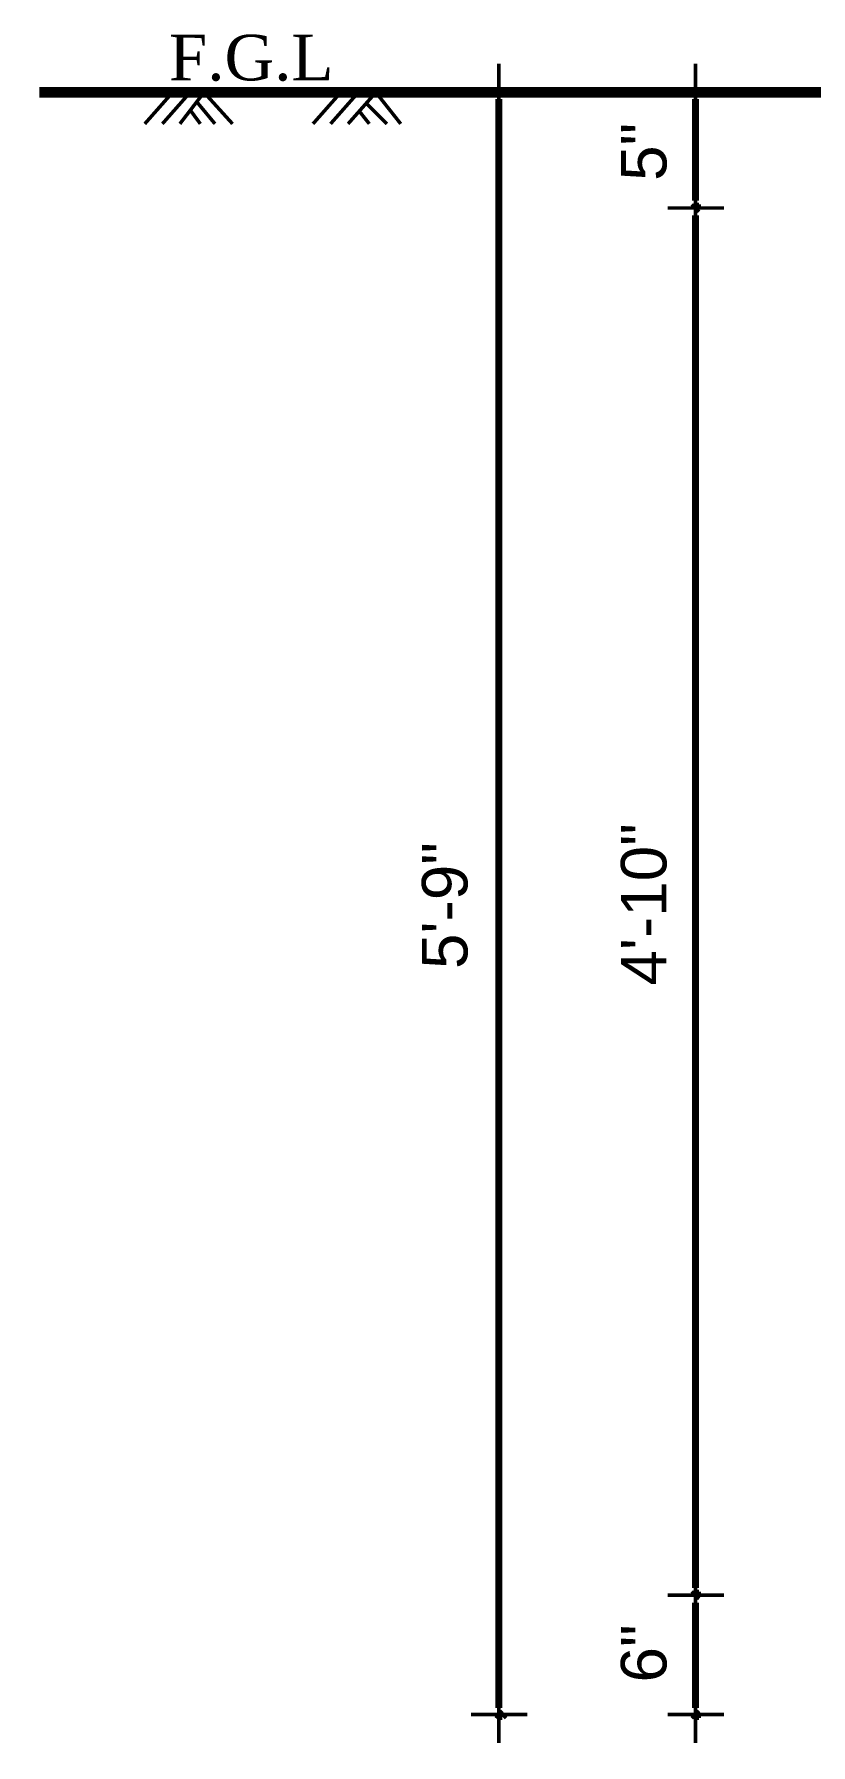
# Model space of a CAD drawing. Header units: millimetres. Extents: x 5 to 350, y 3 to 213.
# Drawn here: x 63.55 to 82.28, y 27.3 to 68.54 of the extents above; entities that cross this region are included whole.
import ezdxf

# ---------------------------------------------------------------- set-up
doc = ezdxf.new("R2010")
doc.units = ezdxf.units.MM
doc.layers.add('P', color=255, linetype='Continuous')
doc.layers.add('T', color=255, linetype='Continuous')
doc.styles.get("Standard").update_dxf_attribs({"font": 'arial.ttf'})

msp = doc.modelspace()

# ---------------------------------------------------------------- linework, layer by layer
at = {"layer": 'P'}
for points, const_width in [([(74.754, 66.463), (74.754, 67.822)], 0.085), ([(79.498, 66.463), (79.498, 67.822)], 0.085), ([(86.36, 67.134), (63.676, 67.134)], 0.254), ([(74.754, 67.222), (74.754, 67.134)], 0.085), ([(74.754, 67.222), (74.842, 67.222)], 0.085), ([(79.498, 67.222), (79.498, 67.31)], 0.085), ([(79.498, 67.222), (79.587, 67.222)], 0.085), ([(79.587, 67.134), (79.587, 67.222)], 0.085), ([(66.887, 67.134), (66.216, 66.375)], 0.085), ([(67.31, 67.134), (66.64, 66.375)], 0.085), ([(67.645, 67.134), (67.063, 66.375)], 0.085), ([(67.486, 66.887), (67.91, 66.375)], 0.085), ([(68.333, 66.375), (67.645, 67.134)], 0.085), ([(70.944, 67.134), (70.273, 66.375)], 0.085), ([(71.367, 67.134), (70.697, 66.375)], 0.085), ([(71.79, 67.134), (71.12, 66.375)], 0.085), ([(71.543, 66.887), (72.055, 66.375)], 0.085), ([(72.39, 66.375), (71.79, 67.134)], 0.085), ([(74.083, 67.134), (75.442, 67.134)], 0.085), ([(74.754, 67.134), (74.683, 67.134)], 0.085), ([(74.683, 67.134), (74.754, 67.134)], 0.085), ([(74.754, 66.975), (74.754, 28.187)], 0.169), ([(74.754, 67.063), (74.842, 67.063)], 0.085), ([(74.842, 67.134), (74.93, 67.134)], 0.085), ([(74.93, 67.134), (74.842, 67.134)], 0.085), ([(74.842, 67.134), (74.842, 67.134)], 0.085), ([(78.828, 67.134), (80.186, 67.134)], 0.085), ([(79.498, 67.134), (79.41, 67.134)], 0.085), ([(79.41, 67.134), (79.498, 67.134)], 0.085), ([(79.498, 64.523), (79.498, 66.975)], 0.169), ([(79.498, 67.134), (79.498, 67.134)], 0.085), ([(79.498, 67.063), (79.587, 67.063)], 0.085), ([(67.31, 66.71), (67.557, 66.375)], 0.085), ([(71.367, 66.71), (71.632, 66.375)], 0.085), ([(79.498, 63.676), (79.498, 65.017)], 0.085), ([(79.498, 65.017), (79.498, 63.676)], 0.085), ([(78.828, 64.347), (80.186, 64.347)], 0.085), ([(80.186, 64.347), (78.828, 64.347)], 0.085), ([(79.41, 64.435), (79.498, 64.347)], 0.085), ([(79.41, 64.435), (79.498, 64.347)], 0.085), ([(79.498, 64.347), (79.41, 64.347)], 0.085), ([(79.498, 64.347), (79.41, 64.347)], 0.085), ([(79.498, 64.435), (79.498, 64.523)], 0.085), ([(79.587, 64.435), (79.498, 64.435)], 0.085), ([(79.587, 64.435), (79.498, 64.435)], 0.085), ([(79.498, 64.258), (79.498, 64.347)], 0.085), ([(79.498, 64.347), (79.587, 64.258)], 0.085), ([(79.587, 64.258), (79.498, 64.347)], 0.085), ([(79.498, 64.347), (79.498, 64.258)], 0.085), ([(79.587, 64.347), (79.587, 64.435)], 0.085), ([(79.587, 64.347), (79.587, 64.435)], 0.085), ([(79.498, 31.08), (79.498, 64.17)], 0.169), ([(79.498, 30.233), (79.498, 31.574)], 0.085), ([(79.498, 31.574), (79.498, 30.233)], 0.085), ([(78.828, 30.903), (80.186, 30.903)], 0.085), ([(80.186, 30.903), (78.828, 30.903)], 0.085), ([(79.41, 30.992), (79.498, 30.903)], 0.085), ([(79.41, 30.992), (79.498, 30.903)], 0.085), ([(79.498, 30.903), (79.41, 30.903)], 0.085), ([(79.498, 30.903), (79.41, 30.903)], 0.085), ([(79.498, 30.992), (79.498, 31.08)], 0.085), ([(79.587, 30.992), (79.498, 30.992)], 0.085), ([(79.587, 30.992), (79.498, 30.992)], 0.085), ([(79.498, 30.815), (79.498, 30.903)], 0.085), ([(79.498, 30.903), (79.587, 30.815)], 0.085), ([(79.587, 30.815), (79.498, 30.903)], 0.085), ([(79.498, 30.903), (79.498, 30.815)], 0.085), ([(79.587, 30.903), (79.587, 30.992)], 0.085), ([(79.587, 30.903), (79.587, 30.992)], 0.085), ([(79.498, 28.187), (79.498, 30.727)], 0.169), ([(74.754, 28.698), (74.754, 27.34)], 0.085), ([(79.498, 28.698), (79.498, 27.34)], 0.085), ([(75.442, 28.028), (74.083, 28.028)], 0.085), ([(74.683, 28.028), (74.754, 28.028)], 0.085), ([(74.754, 28.028), (74.683, 27.94)], 0.085), ([(74.842, 28.116), (74.754, 28.028)], 0.085), ([(74.754, 28.028), (74.754, 28.116)], 0.085), ([(74.754, 27.94), (74.754, 28.028)], 0.085), ([(74.93, 27.94), (74.842, 28.028)], 0.085), ([(74.842, 28.028), (74.93, 28.028)], 0.085), ([(80.186, 28.028), (78.828, 28.028)], 0.085), ([(79.41, 28.028), (79.498, 28.028)], 0.085), ([(79.498, 28.028), (79.41, 27.94)], 0.085), ([(79.587, 28.116), (79.498, 28.028)], 0.085), ([(79.498, 28.028), (79.498, 28.116)], 0.085), ([(79.498, 27.94), (79.498, 28.028)], 0.085), ([(79.587, 27.94), (79.587, 28.028)], 0.085), ([(74.842, 27.94), (74.754, 27.94)], 0.085), ([(79.498, 27.94), (79.587, 27.94)], 0.085)]:
    msp.add_lwpolyline(points, dxfattribs=dict(at, const_width=const_width))

# ---------------------------------------------------------------- texts
at = {"layer": 'T', "insert": (66.8, 67.4), "char_height": 1.1, "attachment_point": 7}
msp.add_mtext('{\\fTimes New Roman|b0|i0|c0|p18;F.G.L}', dxfattribs=at)
at = {"layer": 'T', "char_height": 1.1, "attachment_point": 1, "rotation": 90}
for s, insert in [('{\\fArial|b0|i0|c0|p18;5"}', (77.7, 65)), ('{\\fArial|b0|i0|c0|p18;4\'-10"}', (77.7, 45.6)), ('{\\fArial|b0|i0|c0|p18;5\'-9"}', (72.9, 46)), ('{\\fArial|b0|i0|c0|p18;6"}', (77.7, 28.8))]:
    msp.add_mtext(s, dxfattribs=dict(at, insert=insert))

doc.saveas('drawing.dxf')
